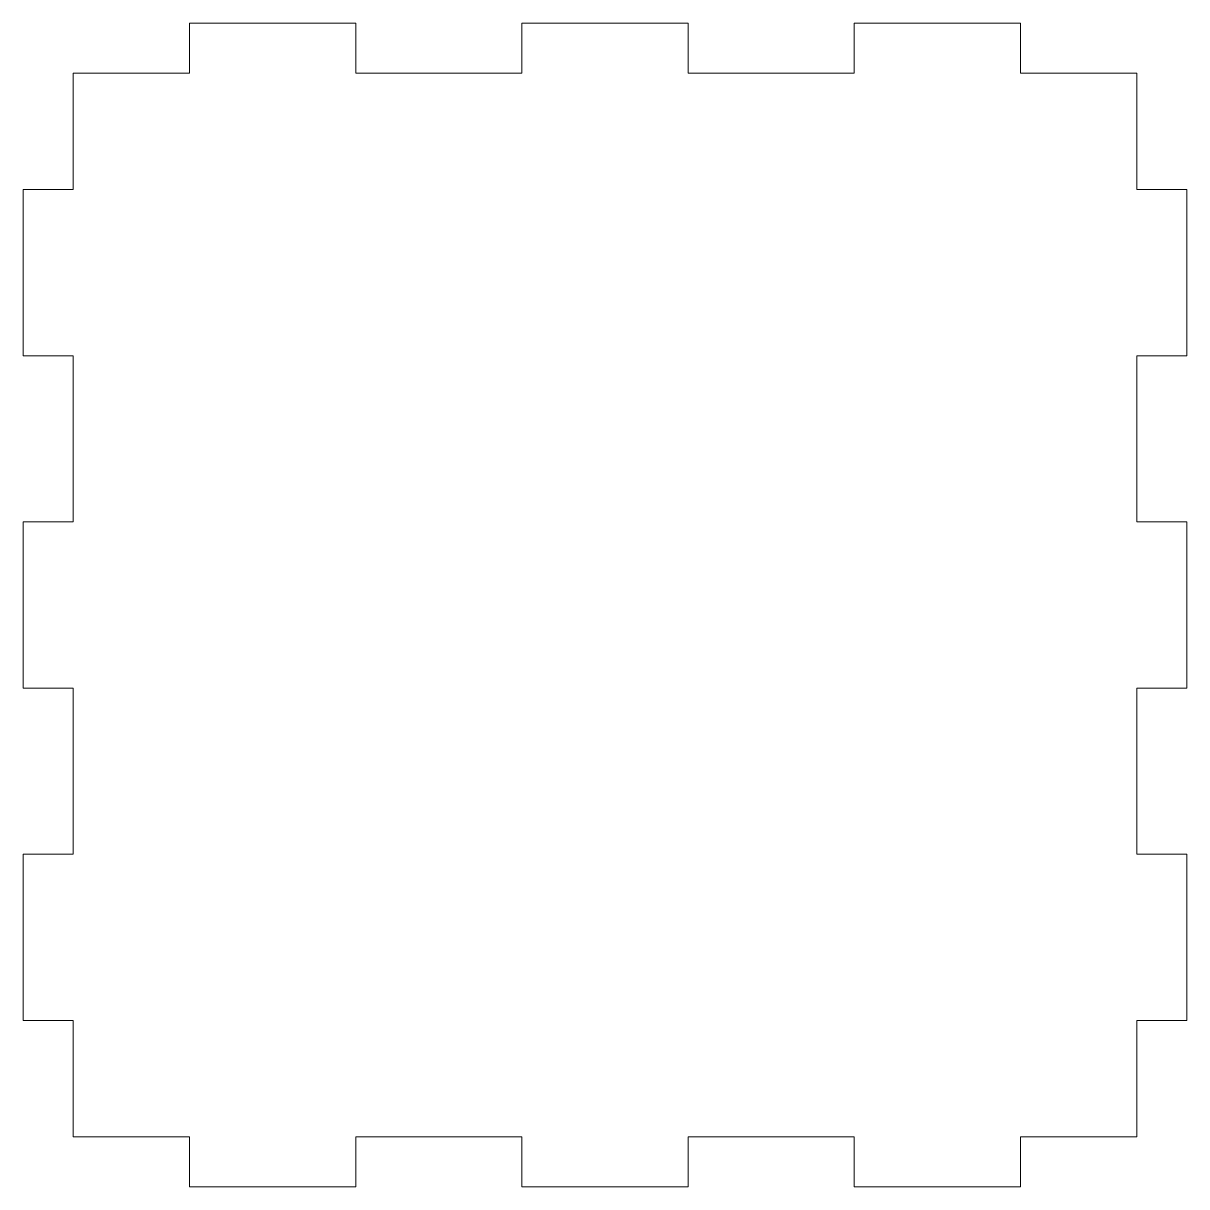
# Model space of a CAD drawing. Header units: millimetres. Extents: x 0 to 140, y 0 to 140.
import ezdxf

# ---------------------------------------------------------------- set-up
doc = ezdxf.new("R2010")
doc.units = ezdxf.units.MM
doc.layers.add('poly', color=7, linetype='CONTINUOUS', lineweight=0)

msp = doc.modelspace()

# ---------------------------------------------------------------- linework, layer by layer
at = {"layer": 'poly'}
msp.add_lwpolyline([(6, 6), (20, 6), (20, 0), (40, 0), (40, 6), (60, 6), (60, 0), (80, 0), (80, 6), (100, 6), (100, 0), (120, 0), (120, 6), (134, 6), (134, 20), (140, 20), (140, 40), (134, 40), (134, 60), (140, 60), (140, 80), (134, 80), (134, 100), (140, 100), (140, 120), (134, 120), (134, 134), (120, 134), (120, 140), (100, 140), (100, 134), (80, 134), (80, 140), (60, 140), (60, 134), (40, 134), (40, 140), (20, 140), (20, 134), (6, 134), (6, 120), (0, 120), (0, 100), (6, 100), (6, 80), (0, 80), (0, 60), (6, 60), (6, 40), (0, 40), (0, 20), (6, 20), (6, 6)], dxfattribs=at)

doc.saveas('drawing.dxf')
